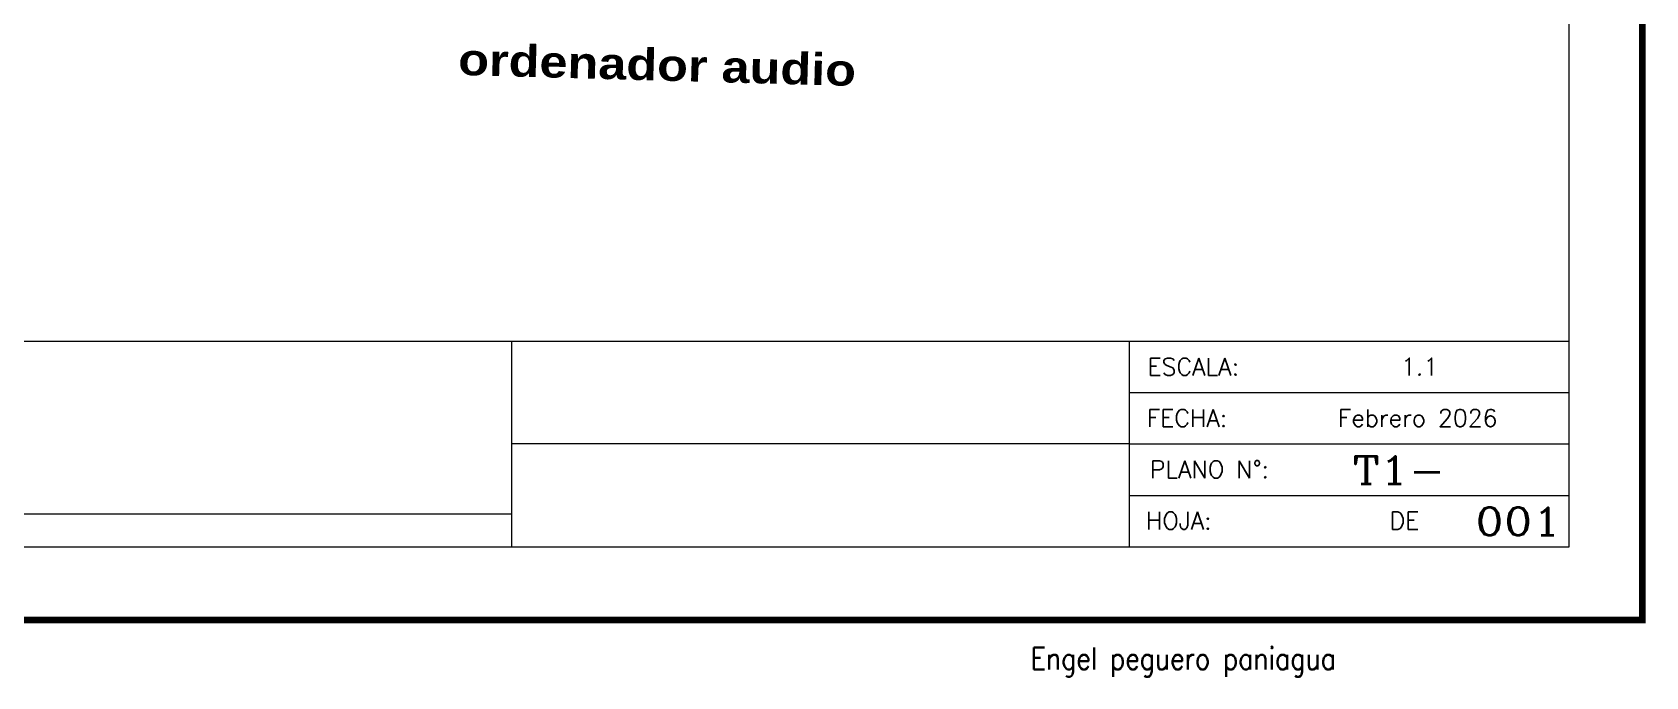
# Model space of a CAD drawing. Header units: metres. Extents: x -42301 to 31628, y -23107 to 30697.
# Drawn here: x 10928 to 31628, y -23107 to -14846 of the extents above; entities that cross this region are included whole.
import ezdxf
from ezdxf.enums import TextEntityAlignment as Align

# ---------------------------------------------------------------- set-up
doc = ezdxf.new("R2010")
doc.units = ezdxf.units.M
doc.header["$LTSCALE"] = 0.01
doc.header["$MEASUREMENT"] = 0
doc.layers.get('0').update_dxf_attribs({"lineweight": 15})
doc.layers.add('leyenda', color=7, linetype='Continuous')
doc.styles.add('Arial_Black', font='Arial Black.ttf', dxfattribs={"height": 1})
doc.styles.add('ROMANC', font='romanc', dxfattribs={"width": 1.2})
doc.styles.add('Style-romans', font='romans.shx')

msp = doc.modelspace()

# ---------------------------------------------------------------- linework, layer by layer
at = {"color": 0}
for p, q in [((30644, -21440), (30644, 29714)), ((-41318, -21440), (30644, -21440))]:
    msp.add_line(p, q, dxfattribs=at)
for p, q in [((-14330, -18807), (30644, -18807)), ((25002, -18807), (25002, -21440)), ((25002, -19465), (30644, -19465)), ((25002, -20123), (17076, -20123)), ((25002, -20123), (30644, -20123)), ((25002, -20782), (30644, -20782))]:
    msp.add_line(p, q)
at = {"linetype": 'Continuous'}
msp.add_line((17076, -18807), (17076, -21440), dxfattribs=at)
at = {"color": 7, "linetype": 'Continuous', "lineweight": 0}
msp.add_line((621, -21017), (17076, -21017), dxfattribs=at)
at = {"linetype": 'Continuous', "const_width": 86.7}
msp.add_lwpolyline([(31585, 30654), (-42258, 30654), (-42258, -22380), (31585, -22380)], close=True, dxfattribs=at)

# ---------------------------------------------------------------- texts
at = {"color": 7, "linetype": 'Continuous', "lineweight": 0, "style": 'Style-romans'}
for s, height, p in [('ESCALA:', 223.2, (25823, -19133)), ('1.1', 223.2, (28727, -19133)), ('FECHA:', 223.2, (25743, -19791)), ('Febrero 2026', 223.21, (28703, -19791)), ('PLANO N°:', 223.2, (26030, -20449)), ('HOJA:', 223.2, (25637, -21107)), ('DE', 223.2, (28534, -21107))]:
    msp.add_text(s, height=height, dxfattribs=at).set_placement(p, align=Align.MIDDLE_CENTER)
at = {"color": 7, "style": 'ROMANC', "width": 1.2}
msp.add_text('T1-', height=357.1, dxfattribs=at).set_placement((27866, -20636))
at = {"color": 7, "linetype": 'Continuous', "lineweight": 0, "style": 'Style-romans', "width": 0.85}
msp.add_text('Engel peguero paniagua', height=282.1, dxfattribs=at).set_placement((25696, -22872), align=Align.MIDDLE_CENTER)
at = {"color": 7, "insert": (29992, -21115), "char_height": 357.1, "attachment_point": 5, "style": 'ROMANC'}
msp.add_mtext('001', dxfattribs=at)
at = {"layer": 'leyenda', "insert": (16400, -14988), "char_height": 404.66, "width": 5314.36, "attachment_point": 1, "rotation": 358.3969, "style": 'Arial_Black'}
msp.add_mtext('ordenador audio', dxfattribs=at)

doc.saveas('drawing.dxf')
